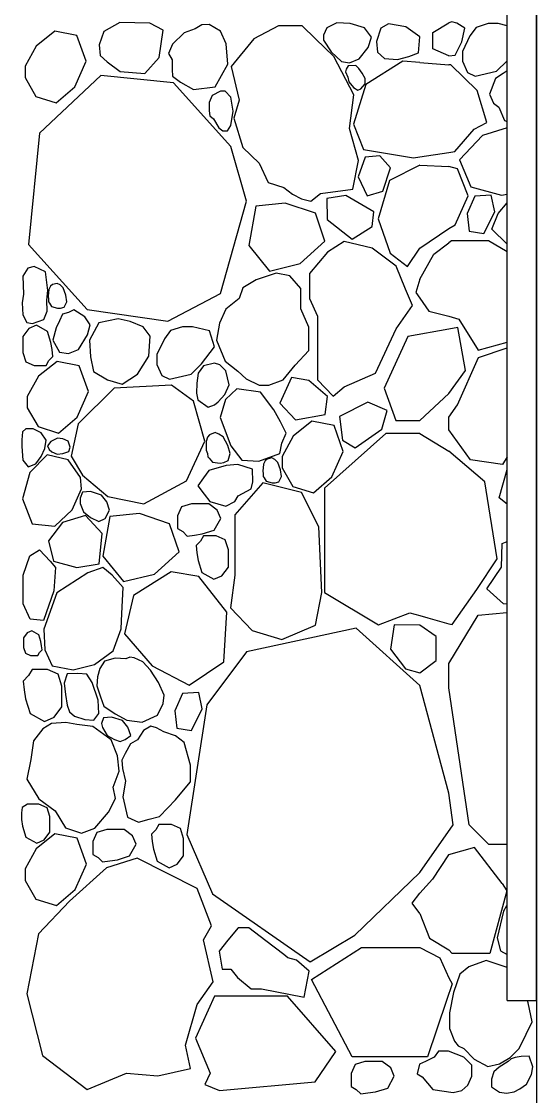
# Model space of a CAD drawing. Header units: millimetres. Extents: x 10227 to 13232, y 2 to 9351.
# Drawn here: x 11920 to 12008.2, y 7292.8 to 7476.6 of the extents above; entities that cross this region are included whole.
import ezdxf

# ---------------------------------------------------------------- set-up
doc = ezdxf.new("R2010")
doc.units = ezdxf.units.MM
for name, color, linetype in [('A-FLOOR-STRS', 3, 'Continuous'), ('A-WALL-FULL-EXTR', 1, 'Continuous'), ('RETINO', 20, 'Continuous')]:
    doc.layers.add(name, color=color, linetype=linetype)

msp = doc.modelspace()

# ---------------------------------------------------------------- linework, layer by layer
at = {"layer": 'A-FLOOR-STRS', "ltscale": 0.1}
for p, q in [((12003.18, 7309.22), (12003.18, 8001.78)), ((12008.18, 7309.22), (12008.18, 8001.78)), ((12003.18, 7309.22), (12008.18, 7309.22))]:
    msp.add_line(p, q, dxfattribs=at)
at = {"layer": 'A-WALL-FULL-EXTR', "ltscale": 0.1}
msp.add_line((12008.18, 9251.16), (12008.18, 6986), dxfattribs=at)
at = {"layer": 'RETINO', "ltscale": 0.1}
for p, q in [((11990.44, 7474.71), (11993.18, 7476.39)), ((11990.44, 7471.92), (11990.44, 7474.71)), ((11993.18, 7470.72), (11990.44, 7471.92)), ((11988.18, 7469.6), (11993.18, 7469.21)), ((11988.18, 7453.45), (11993.18, 7454.2)), ((11988.18, 7452.02), (11993.18, 7451.79)), ((11988.18, 7437.84), (11993.18, 7441.21)), ((11990.58, 7436.79), (11993.18, 7438.77)), ((11988.18, 7432.55), (11990.58, 7436.79)), ((11988.18, 7429.32), (11989.74, 7427.08)), ((11989.74, 7427.08), (11993.18, 7426.24)), ((11988.18, 7408.38), (11993.18, 7413.02)), ((11993.18, 7406.79), (11993.18, 7408.92)), ((11988.18, 7406.16), (11993.18, 7403.14)), ((11988.18, 7375.02), (11989.59, 7374.63)), ((11989.59, 7374.63), (11993.18, 7373.64)), ((11991, 7371.44), (11988.18, 7373.4)), ((11991, 7367.33), (11991, 7371.44)), ((11988.18, 7365.24), (11991, 7367.33)), ((11993.18, 7362.65), (11993.18, 7366.83)), ((11993.18, 7344.64), (11988.18, 7363.05)), ((11988.18, 7331.07), (11993.92, 7339.22)), ((11996.66, 7339.22), (11999.98, 7335.96)), ((11999.98, 7335.96), (12003.18, 7335.96)), ((11993.13, 7334.09), (11990.38, 7329.97)), ((11997.55, 7335.35), (11993.13, 7334.09)), ((12002.3, 7329.22), (11997.55, 7335.35)), ((11990.38, 7329.97), (11988.18, 7327.56)), ((11988.18, 7324.08), (11989.84, 7319.87)), ((11989.84, 7319.87), (11993.18, 7317.87)), ((11988.18, 7318.3), (11991.63, 7316.52)), ((11991.63, 7316.52), (11993.18, 7313.06))]:
    msp.add_line(p, q, dxfattribs=at)
at = {"layer": 'RETINO'}
for points in [[(11936.85, 7476.45), (11934.09, 7474.86)], [(11943.57, 7470.44), (11944.27, 7475.14), (11942, 7476.32), (11936.85, 7476.45)], [(11949.48, 7464.96), (11953.15, 7465.42), (11955.33, 7469.29), (11955.06, 7472.78), (11954.07, 7474.96), (11952.16, 7476.07), (11950.91, 7476.05), (11949.75, 7475.37), (11947.88, 7474.67), (11945.89, 7472.7), (11945.18, 7471.13), (11945.8, 7470.07), (11945.84, 7468.39), (11945.87, 7467.24), (11947.22, 7466.24), (11949.48, 7464.96)], [(11971.21, 7447.17), (11976.76, 7447.93), (11977.73, 7452.81), (11976.17, 7458.28), (11976.89, 7464.06), (11973.49, 7470.6), (11970.37, 7473.62), (11968.05, 7475.86), (11963.99, 7475.86), (11959.81, 7473.62), (11955.93, 7468.9), (11957.3, 7463.12), (11956.39, 7460.08), (11957.91, 7455.06), (11960.72, 7452.4), (11962.26, 7449.09), (11964.9, 7448.22), (11966.42, 7447.08), (11967.94, 7446.27), (11969.57, 7445.87), (11971.21, 7447.17)], [(11973.05, 7471.44), (11974.82, 7469.77), (11976.16, 7469.51), (11977.83, 7470.21), (11979.34, 7472.17), (11979.95, 7473.93), (11978.76, 7475.51), (11976.28, 7476.23), (11974.01, 7476.37), (11972.26, 7475.5), (11971.71, 7474.28), (11971.73, 7473.43), (11973.05, 7471.44)], [(11981.55, 7475.43), (11980.81, 7473.19), (11980.96, 7471.35)], [(11982.86, 7476.18), (11981.55, 7475.43)], [(11987.99, 7471.23), (11988.19, 7473.97), (11985.79, 7475.7), (11982.86, 7476.18)], [(11993.18, 7470.72), (11994.25, 7470.85), (11995.42, 7473.11), (11995.89, 7475.46), (11994.53, 7476.29), (11993.69, 7476.53), (11993.18, 7476.39)], [(12003.18, 7475.85), (12001.59, 7476.23), (11999.88, 7476.23), (11997.86, 7475.57), (11996.78, 7474.13), (11995.5, 7471.48), (11995.5, 7469.79), (11996.34, 7467.87), (11997.66, 7467.24)], [(11922.49, 7463.8), (11925.97, 7462.7), (11929.17, 7465.44), (11931.11, 7469.81), (11929.52, 7474.21), (11925.71, 7474.95), (11922.53, 7472.4), (11920.62, 7468.96), (11920.62, 7467.01), (11922.49, 7463.8)], [(11934.09, 7474.86), (11933.34, 7472.62), (11933.49, 7470.78)], [(11933.49, 7470.78), (11934.68, 7469.71)], [(11934.68, 7469.71), (11936.89, 7468.05), (11941.15, 7467.72), (11943.57, 7470.44)], [(11988.18, 7469.6), (11985.32, 7469.83), (11978.99, 7465.82), (11976.87, 7459.02)], [(11980.96, 7471.35), (11982.14, 7470.28)], [(11982.14, 7470.28), (11984.36, 7470.11), (11986.35, 7470.63), (11987.99, 7471.23)], [(11997.66, 7467.24), (12001.36, 7468.12), (12003.17, 7469.88), (12003.18, 7469.9)], [(11976.06, 7466.3), (11976.88, 7465.31), (11977.59, 7464.88), (11978.12, 7465.07), (11978.85, 7465.96), (11978.85, 7466.88), (11978.36, 7467.76), (11977.75, 7468.58), (11977.23, 7469.05), (11975.96, 7469), (11975.59, 7468.44), (11975.47, 7467.97), (11975.9, 7467.08), (11976.06, 7466.3)], [(11993.18, 7454.2), (11994.22, 7454.35), (11997.51, 7458.2), (11999.68, 7459.32), (11998.04, 7464.78), (11993.54, 7469.18), (11993.18, 7469.21)], [(12003.18, 7468.18), (12002.48, 7467.72), (12001.18, 7466.88), (12000.12, 7464.2), (12000.8, 7462.64), (12001.72, 7461.96), (12002.72, 7459.66), (12003.18, 7459.5)], [(11955.85, 7455.22), (11946.04, 7466.09), (11933.59, 7467.36), (11923.13, 7457.52), (11921.23, 7438.47), (11931.27, 7427.35), (11945.09, 7425.34), (11954.08, 7430.08), (11958.54, 7445.87), (11955.85, 7455.22)], [(11952.91, 7459.97), (11953.8, 7458.42), (11954.51, 7457.91), (11955.31, 7457.91), (11955.88, 7458.82), (11956.23, 7461.28), (11955.83, 7463.66), (11954.91, 7464.71), (11954.11, 7464.71), (11952.65, 7463.94), (11952.14, 7462.77), (11952.14, 7461.31), (11952.28, 7460.47), (11952.91, 7459.97)], [(11976.87, 7459.02), (11978.59, 7454.7), (11987.1, 7453.29), (11988.18, 7453.45)], [(12003.18, 7458.4), (11998.94, 7457.08), (11994.99, 7452.97), (11996.92, 7448.33), (12002.19, 7446.93)], [(11981.38, 7453.63), (11978.86, 7453.42), (11977.64, 7450.05), (11979.18, 7446.78), (11981.88, 7447.6), (11983.2, 7451.56), (11981.38, 7453.63)], [(11988.18, 7452.02), (11983.01, 7449.43), (11981.06, 7442.87), (11983.13, 7436.99), (11986.12, 7434.69), (11988.18, 7437.84)], [(11993.18, 7441.21), (11994.28, 7441.83), (11996.47, 7446.78), (11994.63, 7451.39), (11993.18, 7451.79)], [(11980.04, 7441.53), (11980.35, 7444.03), (11975.53, 7446.85), (11972.29, 7446.35), (11972.35, 7442.77), (11976.6, 7439.36), (11980.04, 7441.53)], [(11996.67, 7440.77), (11999.16, 7440.37), (12001.02, 7444.08), (12000.44, 7446.9), (11997.63, 7446.74), (11996.29, 7443.76), (11996.67, 7440.77)], [(12002.19, 7446.93), (12003.18, 7447.09)], [(11965.18, 7445.55), (11960.11, 7445.04), (11958.95, 7438.28), (11962.45, 7433.93), (11967.75, 7435.2), (11971.96, 7439.03), (11970.34, 7443.8), (11965.18, 7445.55)], [(12003.18, 7438.52), (12000.55, 7441.09), (12001.63, 7443.76), (12003.18, 7445.59)], [(11975.24, 7414.16), (11980.61, 7416.47), (11984.15, 7424.03), (11986.94, 7428.05), (11985.78, 7430.84), (11984.14, 7434.79), (11980.07, 7437.85), (11975.24, 7439.01), (11972.38, 7437.17), (11969.32, 7433.5), (11969.32, 7429.21), (11970.68, 7426.21), (11970.68, 7423.21), (11970.68, 7418.24), (11970.68, 7415.32), (11973.4, 7412.52), (11975.24, 7414.16)], [(12003.18, 7437.21), (11999.97, 7439.09), (11993.63, 7439.09), (11993.18, 7438.77)], [(11920.13, 7428.52), (11920.25, 7426.44), (11920.94, 7425.15), (11921.91, 7424.95), (11923.83, 7425.65), (11924.42, 7427.05), (11924.33, 7428.98), (11924.51, 7430.63), (11924.15, 7433.8), (11922.17, 7434.69), (11921.09, 7434.42), (11920.23, 7433.04), (11920.35, 7430), (11920.13, 7428.52)], [(11954.89, 7418.51), (11957.06, 7416.8), (11958.47, 7415.51), (11960.68, 7414.42), (11962.37, 7414.42), (11964.83, 7415.35), (11966.88, 7417.84), (11969.21, 7420.37), (11969.21, 7424.32), (11967.85, 7427.49), (11967.85, 7430.92), (11965.98, 7433.11), (11963.6, 7433.55), (11960.2, 7432.44), (11957.93, 7431.05), (11957.27, 7429.21), (11954.99, 7427.41), (11953.89, 7425), (11953.4, 7422.1), (11954.89, 7418.51)], [(11925.17, 7427.86), (11926.21, 7427.57), (11926.71, 7427.57), (11927.34, 7427.75), (11927.78, 7428.67), (11927.61, 7429.81), (11927.15, 7431.07), (11926.63, 7431.55), (11926.14, 7431.83), (11925.34, 7431.62), (11925.01, 7431.35), (11924.72, 7430.79), (11924.66, 7430.18), (11924.58, 7429.61), (11924.66, 7429.12), (11924.66, 7428.66), (11924.81, 7428.44), (11925.17, 7427.86)], [(11988.18, 7432.55), (11987.51, 7430.29), (11988.18, 7429.32)], [(11925.98, 7424.23), (11925.41, 7422.13), (11926.54, 7420.09), (11928.05, 7419.85), (11929.76, 7420.53), (11931.33, 7423.03), (11931.79, 7424.73), (11930.85, 7426.13), (11928.99, 7427.3), (11928.08, 7426.82), (11927.04, 7426.56), (11926.5, 7425.44), (11925.98, 7424.23)], [(11939.86, 7416.3), (11941.84, 7419.39), (11942.05, 7422.78), (11940.84, 7424.37), (11938.62, 7425.28), (11936.58, 7425.76), (11933.25, 7425.06), (11931.67, 7422.14), (11931.82, 7419.24), (11932.34, 7416.78), (11934.72, 7415.33), (11937.27, 7414.58), (11939.86, 7416.3)], [(11993.18, 7426.24), (11994.86, 7425.72)], [(11994.86, 7425.72), (11998.2, 7420.41), (12003.18, 7421.79)], [(11925.06, 7421.69), (11924.48, 7423.62), (11922.59, 7424.67), (11921.28, 7424.11), (11920.27, 7422.74), (11920.27, 7420), (11920.75, 7418.43), (11922.18, 7417.79), (11924.22, 7417.79), (11924.69, 7418.62), (11925.39, 7419.34), (11925.26, 7420.49), (11925.06, 7421.69)], [(11945.36, 7415.43), (11949.06, 7416.31), (11950.86, 7418.07), (11953.03, 7420.98), (11952.2, 7423.72), (11949.29, 7424.42), (11947.58, 7424.42), (11945.55, 7423.76), (11944.48, 7422.32), (11943.2, 7419.67), (11943.2, 7417.98), (11944.04, 7416.06), (11945.36, 7415.43)], [(11993.18, 7423.99), (11986.15, 7422.75), (11982.08, 7413.93)], [(11993.18, 7413.02), (11996, 7416.91), (11994.7, 7424.26), (11993.18, 7423.99)], [(11993.18, 7408.92), (11994.65, 7411.03), (11998.26, 7419.15), (12003.18, 7420.79)], [(11922.88, 7407.33), (11926.36, 7406.22), (11929.56, 7408.96), (11931.5, 7413.33), (11929.91, 7417.73), (11926.1, 7418.47), (11922.92, 7415.93), (11921.01, 7412.48), (11921.01, 7410.53), (11922.88, 7407.33)], [(11955.58, 7414.47), (11955, 7416.85), (11953.98, 7417.91), (11953.08, 7418.2), (11951.18, 7417.73), (11950.24, 7416.49), (11950.01, 7414.79), (11950, 7413.06), (11950.22, 7411.9), (11951.99, 7410.67), (11953.07, 7411.05), (11953.71, 7411.57), (11954.82, 7412.8), (11955.58, 7414.47)], [(11966.25, 7415.72), (11964.22, 7411.32), (11966.95, 7408.48), (11972, 7409.43), (11972.43, 7412.51), (11969.23, 7415.2), (11966.25, 7415.72)], [(11949.47, 7411.71), (11945.68, 7414.4), (11935.86, 7413.91), (11929.73, 7407.83), (11928.54, 7402.29), (11930.47, 7399.06), (11934.82, 7395.37), (11940.99, 7394.12), (11948.24, 7398.05), (11951.38, 7404.85), (11949.47, 7411.71)], [(11963.21, 7410.18), (11960.91, 7413.21), (11956.88, 7413.82), (11954.94, 7411.99), (11954.04, 7408.9), (11955.84, 7404.05), (11957.71, 7401.59), (11960.65, 7401.4), (11964.26, 7402.73), (11964.56, 7404.5), (11965.31, 7406.23), (11964.35, 7408.17), (11963.21, 7410.18)], [(11982.08, 7413.93), (11984.1, 7408.38)], [(11974.99, 7405.02), (11977.14, 7403.7), (11981.71, 7406.92), (11982.59, 7410.08), (11979.31, 7411.51), (11974.44, 7409.05), (11974.99, 7405.02)], [(11966.49, 7397.1), (11969.98, 7395.99), (11973.17, 7398.73), (11975.11, 7403.1), (11973.53, 7407.5), (11969.71, 7408.24), (11966.53, 7405.7), (11964.63, 7402.25), (11964.63, 7400.3), (11966.49, 7397.1)], [(11984.1, 7408.38), (11988.18, 7408.38)], [(11920.24, 7401.6), (11921.17, 7400.45), (11922.46, 7400.96), (11923.41, 7402.25), (11923.99, 7403.59), (11924.23, 7404.99), (11923.36, 7406.27), (11922.01, 7406.93), (11920.76, 7406.93), (11920.17, 7406.45), (11920.08, 7405.05), (11920.05, 7403.95), (11920.24, 7401.6)], [(11926.1, 7402.61), (11927.11, 7402.74), (11928.1, 7403.1), (11928.33, 7403.82), (11928.01, 7404.84), (11927.12, 7405.25), (11926.17, 7405.36), (11925.04, 7404.76), (11924.47, 7404.06), (11924.76, 7403.43), (11925.2, 7403.01), (11926.1, 7402.61)], [(11952.69, 7401.27), (11954.03, 7401.1), (11954.64, 7401.2), (11955.39, 7401.53), (11955.76, 7402.74), (11955.34, 7404.12), (11954.53, 7405.57), (11953.81, 7406.07), (11953.16, 7406.33), (11952.22, 7405.92), (11951.85, 7405.53), (11951.61, 7404.79), (11951.64, 7404.02), (11951.66, 7403.31), (11951.84, 7402.72), (11951.92, 7402.16), (11952.15, 7401.91), (11952.69, 7401.27)], [(11988.18, 7406.16), (11982.37, 7406.16), (11971.91, 7396.79), (11971.91, 7378.96), (11981.16, 7373.42), (11986.5, 7375.48), (11988.18, 7375.02)], [(11996.86, 7401.67), (11993.18, 7406.79)], [(11927.99, 7401.68), (11924.42, 7402.49), (11921.47, 7399.49), (11920.2, 7394.98), (11921.85, 7390.73), (11925.71, 7390.3), (11928.67, 7393.11), (11930.28, 7396.7), (11930.12, 7398.64), (11927.99, 7401.68)], [(11961.91, 7398), (11962.95, 7397.71), (11963.45, 7397.71), (11964.09, 7397.89), (11964.53, 7398.8), (11964.36, 7399.95), (11963.89, 7401.2), (11963.37, 7401.69), (11962.89, 7401.97), (11962.09, 7401.76), (11961.75, 7401.49), (11961.47, 7400.93), (11961.4, 7400.31), (11961.33, 7399.75), (11961.4, 7399.26), (11961.4, 7398.8), (11961.55, 7398.57), (11961.91, 7398)], [(11993.76, 7373.48), (11997.99, 7379.51), (12001.46, 7384.75), (11999.36, 7397.92), (11993.18, 7403.14)], [(12002.37, 7400.84), (11996.86, 7401.67)], [(12003.18, 7402.14), (12002.37, 7400.84)], [(11959.57, 7400.05), (11957.04, 7400.88), (11955.05, 7400.7), (11952.08, 7399.84), (11951.18, 7398.6), (11950.18, 7397.21), (11951.31, 7395.76), (11952.26, 7394.54), (11955.02, 7393.72), (11956.52, 7394.53), (11957.11, 7395.51), (11959.32, 7396.71), (11959.63, 7397.92), (11959.57, 7400.05)], [(12003.18, 7394.07), (12001.79, 7395.13), (12003.17, 7400), (12003.18, 7400.01)], [(11930.61, 7392.78), (11931.84, 7391.81), (11933.28, 7391.11), (11934.32, 7391.63), (11935.11, 7393.07), (11934.6, 7394.49), (11933.71, 7395.64), (11931.84, 7396.25), (11930.46, 7396.12), (11930.08, 7395.12), (11930.09, 7394.2), (11930.61, 7392.78)], [(11964.57, 7370.93), (11970.37, 7373.4), (11971.44, 7378.96), (11970.9, 7390.19), (11967.97, 7396.06), (11961.33, 7397.7), (11956.52, 7392.23), (11956.52, 7381.94), (11955.79, 7376.36), (11959.51, 7372.48), (11964.57, 7370.93)], [(11940.2, 7392.45), (11935.13, 7391.94), (11933.97, 7385.18), (11937.48, 7380.83), (11942.77, 7382.1), (11946.99, 7385.93), (11945.37, 7390.7), (11940.2, 7392.45)], [(11950.94, 7388.98), (11953.01, 7389.61), (11954.14, 7391.65), (11953.54, 7393.05), (11952.06, 7394.14), (11949.11, 7394.14), (11947.42, 7393.63), (11946.74, 7392.09), (11946.74, 7389.89), (11947.63, 7389.38), (11948.4, 7388.63), (11949.63, 7388.77), (11950.94, 7388.98)], [(11929.49, 7383.26), (11933.29, 7383.9), (11933.82, 7389.05), (11930.96, 7392.16), (11927.04, 7390.93), (11924.62, 7387.83), (11925.51, 7384.32), (11929.49, 7383.26)], [(11950.26, 7384.45), (11950.89, 7382.37), (11952.93, 7381.25), (11954.34, 7381.84), (11955.43, 7383.32), (11955.43, 7386.28), (11954.91, 7387.96), (11953.37, 7388.65), (11951.17, 7388.65), (11950.66, 7387.76), (11949.91, 7386.98), (11950.05, 7385.75), (11950.26, 7384.45)], [(12002.21, 7383.33), (12002.28, 7387.34), (12003.18, 7387.69)], [(11925.53, 7379.25), (11923.8, 7374.2), (11921.48, 7374.42), (11920.31, 7377.03), (11920.31, 7381.93), (11921.42, 7385.22), (11923.13, 7386.25), (11924.94, 7384.32), (11925.84, 7383.23), (11925.53, 7379.25)], [(12002.52, 7377.02), (11999.68, 7379.6), (12002.21, 7383.33)], [(11937.17, 7375.39), (11937.4, 7379.82), (11935.52, 7381.96), (11933.94, 7383.22), (11931.37, 7382.32), (11926.05, 7378.92), (11923.87, 7372.72), (11924.01, 7369.19), (11925.25, 7366.45), (11928.84, 7365.73), (11932.52, 7366.66), (11935.72, 7368.97), (11937.09, 7372.73), (11937.17, 7375.39)], [(11945.63, 7382.49), (11939.22, 7378.46), (11937.63, 7371.9)], [(11955.18, 7375.59), (11950.37, 7381.68), (11945.63, 7382.49)], [(12003.18, 7376.95), (12002.52, 7377.02)], [(11937.63, 7371.9), (11942.38, 7366.41), (11948.72, 7363.11), (11954.63, 7367.12), (11955.18, 7375.59)], [(11993.18, 7366.83), (11998.2, 7375.12), (12003.11, 7375.56), (12003.18, 7375.51)], [(11923.34, 7370.58), (11922.97, 7371.76), (11921.81, 7372.4), (11921.01, 7372.06), (11920.39, 7371.22), (11920.39, 7369.54), (11920.69, 7368.58), (11921.57, 7368.19), (11922.81, 7368.19), (11923.11, 7368.69), (11923.53, 7369.14), (11923.46, 7369.84), (11923.34, 7370.58)], [(11988.18, 7363.05), (11977.3, 7372.86), (11958.52, 7368.82), (11951.73, 7359.77), (11948.34, 7337.57), (11952.74, 7327.46)], [(11988.18, 7373.4), (11988.15, 7373.4), (11983.84, 7373.46), (11983.16, 7369.28), (11985.73, 7365.91)], [(11993.18, 7373.64), (11993.76, 7373.48)], [(11937.86, 7367.65), (11936.05, 7367.72), (11934.23, 7367.22), (11933.42, 7365.99), (11933.01, 7364.54), (11932.94, 7362.99), (11933.56, 7361.12), (11934.09, 7359.55), (11936.03, 7358.2), (11938.06, 7357.15), (11940.66, 7356.78), (11943.28, 7358.01), (11944.27, 7360.01), (11944.44, 7361.44), (11943.45, 7363.59), (11942.13, 7365.71), (11940.81, 7367.09), (11939.28, 7367.78), (11938.58, 7367.9), (11937.86, 7367.65)], [(11920.72, 7360.78), (11921.48, 7358.29), (11923.93, 7356.94), (11925.61, 7357.66), (11926.92, 7359.43), (11926.92, 7362.98), (11926.3, 7365), (11924.45, 7365.83), (11921.82, 7365.83), (11921.2, 7364.76), (11920.31, 7363.83), (11920.47, 7362.35), (11920.72, 7360.78)], [(11929.08, 7357.84), (11930.89, 7357.28), (11932.4, 7357.17), (11933.24, 7358.28), (11933.14, 7360.54), (11932.12, 7363.58), (11931.21, 7365.01), (11929.65, 7365.13), (11927.83, 7365.05), (11927.3, 7363.46), (11927.58, 7361.53), (11927.85, 7359.72), (11928.24, 7358.59), (11929.08, 7357.84)], [(11985.73, 7365.91), (11988.18, 7365.24)], [(11946.63, 7355.75), (11949.12, 7355.35), (11950.97, 7359.06), (11950.4, 7361.88), (11947.58, 7361.72), (11946.25, 7358.74), (11946.63, 7355.75)], [(11996.66, 7339.22), (11993.18, 7362.65)], [(11934.69, 7354.5), (11935.92, 7353.81), (11936.89, 7353.51), (11937.79, 7353.84), (11938.71, 7354.5), (11938.21, 7355.92), (11937.32, 7357.07), (11935.44, 7357.68), (11934.07, 7357.55), (11933.69, 7356.55), (11933.89, 7355.87), (11934.69, 7354.5)], [(11932.22, 7356.06), (11929.48, 7356.39), (11927.6, 7356.77), (11925.14, 7356.55), (11923.7, 7355.67), (11922.08, 7353.6), (11921.62, 7350.4), (11920.94, 7347.04), (11922.99, 7343.67), (11925.8, 7341.66), (11927.58, 7338.73), (11930.31, 7337.82), (11932.58, 7338.69), (11934.91, 7341.39), (11936.13, 7343.76), (11935.73, 7345.67), (11936.75, 7348.4), (11936.44, 7351.03), (11935.36, 7353.76), (11932.22, 7356.06)], [(11937.35, 7344.04), (11938.14, 7340.58), (11940.04, 7339.72), (11941.89, 7340.21), (11943.62, 7340.66), (11945.07, 7342.14), (11946.4, 7343.5), (11948.04, 7345.51), (11948.93, 7346.6), (11948.93, 7349.47), (11947.87, 7353.3), (11946.38, 7354.45), (11944.37, 7355.14), (11943.12, 7355.83), (11942.15, 7356.12), (11940.93, 7355.36), (11939.9, 7353.78), (11938.66, 7353.1), (11937.79, 7351.46), (11937.18, 7350.29), (11937.3, 7348.88), (11937.84, 7346.7), (11937.35, 7344.04)], [(11993.92, 7339.22), (11993.18, 7344.64)], [(11920.22, 7339), (11920.79, 7337.14), (11922.62, 7336.12), (11923.89, 7336.66), (11924.87, 7337.99), (11924.87, 7340.65), (11924.4, 7342.17), (11923.01, 7342.78), (11921.04, 7342.78), (11920.16, 7342.22), (11920.02, 7341.28), (11920.03, 7340.18), (11920.22, 7339)], [(11942.61, 7335.1), (11943.24, 7333.02), (11945.28, 7331.9), (11946.68, 7332.5), (11947.77, 7333.97), (11947.77, 7336.93), (11947.25, 7338.62), (11945.71, 7339.3), (11943.52, 7339.3), (11943.01, 7338.41), (11942.26, 7337.63), (11942.39, 7336.4), (11942.61, 7335.1)], [(11922.5, 7326.54), (11925.99, 7325.44), (11929.18, 7328.18), (11931.13, 7332.54), (11929.54, 7336.95), (11925.72, 7337.69), (11922.55, 7335.14), (11920.64, 7331.7), (11920.64, 7329.75), (11922.5, 7326.54)], [(11936.44, 7333.29), (11938.52, 7333.92), (11939.64, 7335.96), (11939.04, 7337.36), (11937.57, 7338.45), (11934.61, 7338.45), (11932.92, 7337.93), (11932.24, 7336.39), (11932.24, 7334.2), (11933.13, 7333.69), (11933.91, 7332.94), (11935.14, 7333.08), (11936.44, 7333.29)], [(11943.34, 7296.32), (11948.96, 7297.58), (11948.07, 7301.57), (11950.1, 7308.55), (11952.82, 7312.41), (11951.15, 7319.61), (11952.55, 7321.98), (11950.1, 7328.39), (11939.84, 7333.56), (11934.58, 7331.9), (11928.24, 7326.2), (11922.91, 7320.59), (11920.95, 7310.33), (11923.61, 7299.8), (11931.24, 7293.98), (11938.02, 7296.77), (11943.34, 7296.32)], [(11952.74, 7327.46), (11969.41, 7315.81), (11977.07, 7320.39), (11988.18, 7331.07)], [(12002.3, 7329.22), (12003.08, 7327.97), (12000.17, 7317.24), (11993.73, 7317.24), (11993.18, 7317.87)], [(11988.18, 7324.08), (11986.92, 7325.88), (11988.18, 7327.56)], [(12003.18, 7325.44), (12003.06, 7325.4), (12002.55, 7324.48), (12001.47, 7319.94), (12002, 7317.68)], [(11956.97, 7313.16), (11959.36, 7311.19), (11961.12, 7311.19), (11968.39, 7309.78), (11969.28, 7314.2), (11967.1, 7316.12), (11965.61, 7316.51), (11964.91, 7317.06), (11961.85, 7319.4), (11958.94, 7321.62), (11957.13, 7321.62), (11955.36, 7319.5), (11953.83, 7317.66), (11954.37, 7314.56), (11955.88, 7314.56), (11956.97, 7313.16)], [(11969.67, 7312.79), (11978.21, 7318.3), (11988.18, 7318.3)], [(12002, 7317.68), (12003.18, 7317.09)], [(12003.18, 7314.86), (11999.56, 7316.07), (11996.62, 7314.99), (11995.05, 7313.71), (11993.98, 7310.56), (11993.27, 7307.13), (11993.27, 7304.45), (11994.16, 7302.26), (11994.75, 7301.46), (11995.72, 7301.02)], [(11992.76, 7309.22), (11989.52, 7299.59), (11976.62, 7299.59), (11969.67, 7312.79)], [(11993.18, 7313.06), (11993.72, 7312.06), (11992.76, 7309.22)], [(11952.34, 7296.79), (11951.4, 7294.85), (11953.92, 7293.8), (11970.29, 7295.28), (11973.84, 7300.5), (11965.54, 7309.93), (11953.06, 7309.93), (11949.78, 7302.77), (11952.34, 7296.79)], [(11995.72, 7301.02), (11997.49, 7299.19), (11999.83, 7297.94), (12001.84, 7298.4), (12003.66, 7299.47), (12005.23, 7300.98), (12006.41, 7303.48), (12007.41, 7305.59), (12006.73, 7308.84), (12006.61, 7309.22)], [(11988.59, 7296.16), (11990.41, 7294.01), (11993.89, 7293.49), (11995.42, 7293.81), (11996.42, 7294.76), (11996.66, 7295.26), (11997.13, 7296.26), (11997.13, 7298.13), (11995.72, 7299.54), (11993.11, 7300.54), (11991.38, 7300.54), (11990.68, 7299.54), (11989.16, 7298.81), (11988.13, 7298.31), (11987.77, 7296.66), (11988.59, 7296.16)], [(11980.63, 7293.61), (11982.71, 7294.24), (11983.83, 7296.28), (11983.24, 7297.68), (11981.76, 7298.77), (11978.8, 7298.77), (11977.12, 7298.26), (11976.43, 7296.71), (11976.43, 7294.52), (11977.32, 7294.01), (11978.1, 7293.26), (11979.33, 7293.4), (11980.63, 7293.61)], [(12003.33, 7298.77), (12001.81, 7297.83), (12000.85, 7297.03), (12000.46, 7295.77), (12000.46, 7294.43), (12001.83, 7293.53), (12003.07, 7293.36), (12004.33, 7293.58), (12005.31, 7294.11), (12006.49, 7294.89), (12007.34, 7296.55), (12007.53, 7297.87), (12006.95, 7299.67), (12005.54, 7299.64), (12004.55, 7299.48), (12003.87, 7299.24), (12003.33, 7298.77)]]:
    msp.add_lwpolyline(points, dxfattribs=at)

doc.saveas('drawing.dxf')
